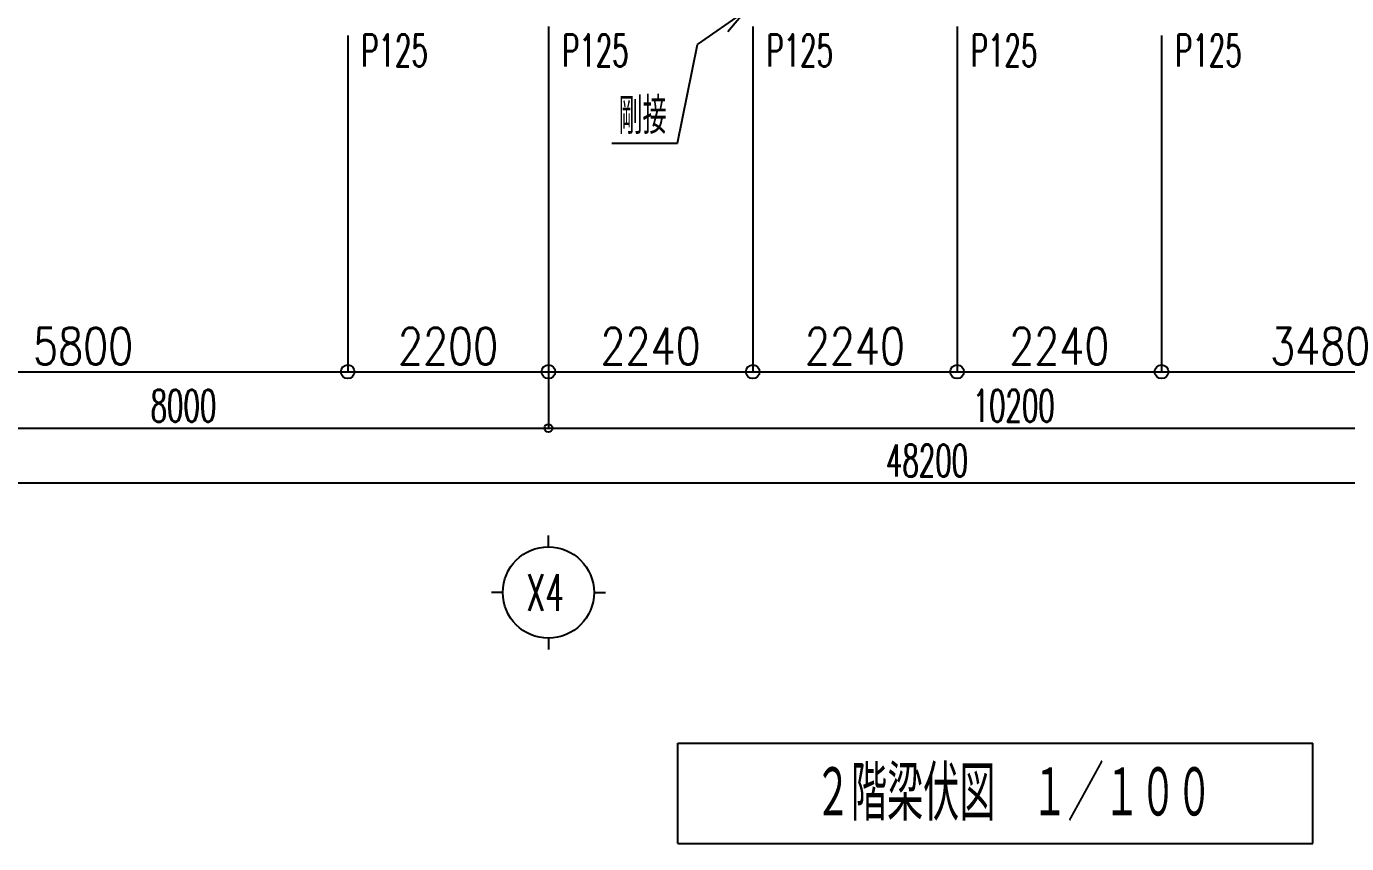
# Model space of a CAD drawing. Header units: millimetres. Extents: x -87051 to 180003, y -2961 to 97158.
# Drawn here: x 24959 to 39429, y 7488 to 16438 of the extents above; entities that cross this region are included whole.
import ezdxf
from ezdxf.enums import TextEntityAlignment as Align

# ---------------------------------------------------------------- set-up
doc = ezdxf.new("R2010")
doc.units = ezdxf.units.MM
doc.header["$LTSCALE"] = 0.2
doc.styles.get("Standard").update_dxf_attribs({"font": 'simplex.shx', "width": 0.8, "height": 700, "bigfont": 'extfont2.shx'})

msp = doc.modelspace()

# ---------------------------------------------------------------- linework, layer by layer
at = {"color": 8, "linetype": 'Continuous'}
for p, q in [((32313.9, 16239.3), (32829.3, 16596)), ((32648.1, 16382.5), (32829.3, 16596)), ((30680.4, 16438.1), (30680.4, 12038.1)), ((30680.4, 16438.1), (30680.4, 12038.1)), ((32920.4, 16437.6), (32920.4, 12655.7)), ((32920.4, 16437.6), (32920.4, 12655.7)), ((35160.4, 16437.6), (35160.4, 12655.7)), ((35160.4, 16437.6), (35160.4, 12655.7)), ((28480.4, 16338.1), (28480.4, 12655.7)), ((28480.4, 16338.1), (28480.4, 12655.7)), ((32096.8, 15160.1), (32313.9, 16239.3)), ((37400.4, 16338.1), (37400.4, 12655.7)), ((37400.4, 16338.1), (37400.4, 12655.7)), ((31376.8, 15160.1), (32096.8, 15160.1)), ((22680.4, 12655.7), (28480.4, 12655.7)), ((28480.4, 12655.7), (30680.4, 12655.7)), ((30680.4, 12655.7), (32920.4, 12655.7)), ((32920.4, 12655.7), (35160.4, 12655.7)), ((35160.4, 12655.7), (37400.4, 12655.7)), ((37400.4, 12655.7), (40880.4, 12655.7)), ((22680.4, 12038.1), (30680.4, 12038.1)), ((30680.4, 12038.1), (40880.4, 12038.1)), ((10730.4, 11438.1), (58930.4, 11438.1)), ((30680.4, 10738.1), (30680.4, 10863.1)), ((30180.4, 10238.1), (30055.4, 10238.1)), ((31180.4, 10238.1), (31305.4, 10238.1)), ((30680.4, 9738.1), (30680.4, 9613.1)), ((32100.4, 8588.1), (39060.4, 8588.1)), ((32100.4, 7488.1), (32100.4, 8588.1)), ((39060.4, 7488.1), (39060.4, 8588.1)), ((32100.4, 7488.1), (39060.4, 7488.1))]:
    msp.add_line(p, q, dxfattribs=at)
for centre, radius in [((28480.4, 12655.7), 75), ((28480.4, 12655.7), 75), ((30680.4, 12655.7), 75), ((30680.4, 12655.7), 75), ((32920.4, 12655.7), 75), ((32920.4, 12655.7), 75), ((35160.4, 12655.7), 75), ((35160.4, 12655.7), 75), ((37400.4, 12655.7), 75), ((37400.4, 12655.7), 75), ((30680.4, 12038.1), 43.8), ((30680.4, 12038.1), 43.8), ((30680.4, 10238.1), 500)]:
    msp.add_circle(centre, radius, dxfattribs=at)

# ---------------------------------------------------------------- texts
at = {"color": 8, "width": 0.6}
for s, height, p in [('P125', 350, (28630.4, 16000.6)), ('P125', 350, (30830.4, 16000.6)), ('P125', 350, (33070.4, 16000.6)), ('P125', 350, (35310.4, 16000.6)), ('P125', 350, (37550.4, 16000.6)), ('X4', 400, (30440.4, 10038.1)), ('２階梁伏図\u3000１／１００', 600, (33600.4, 7738.1))]:
    msp.add_text(s, height=height, dxfattribs=at).set_placement(p)
msp.add_text('剛接', height=400, dxfattribs=at).set_placement((31976.8, 15260.1), align=Align.RIGHT)
at = {"color": 8}
for s, height, width, p in [('5800', 400, 0.8, (25580.4, 12735.7)), ('2200', 400, 0.8, (29580.4, 12735.7)), ('2240', 400, 0.8, (31800.4, 12735.7)), ('2240', 400, 0.8, (34040.4, 12735.7)), ('2240', 400, 0.8, (36280.4, 12735.7)), ('3480', 400, 0.8, (39140.4, 12735.7)), ('8000', 350, 0.6, (26680.4, 12108.1)), ('10200', 350, 0.6, (35780.4, 12108.1)), ('48200', 350, 0.6, (34830.4, 11508.1))]:
    msp.add_text(s, height=height, dxfattribs=dict(at, width=width)).set_placement(p, align=Align.CENTER)

doc.saveas('drawing.dxf')
